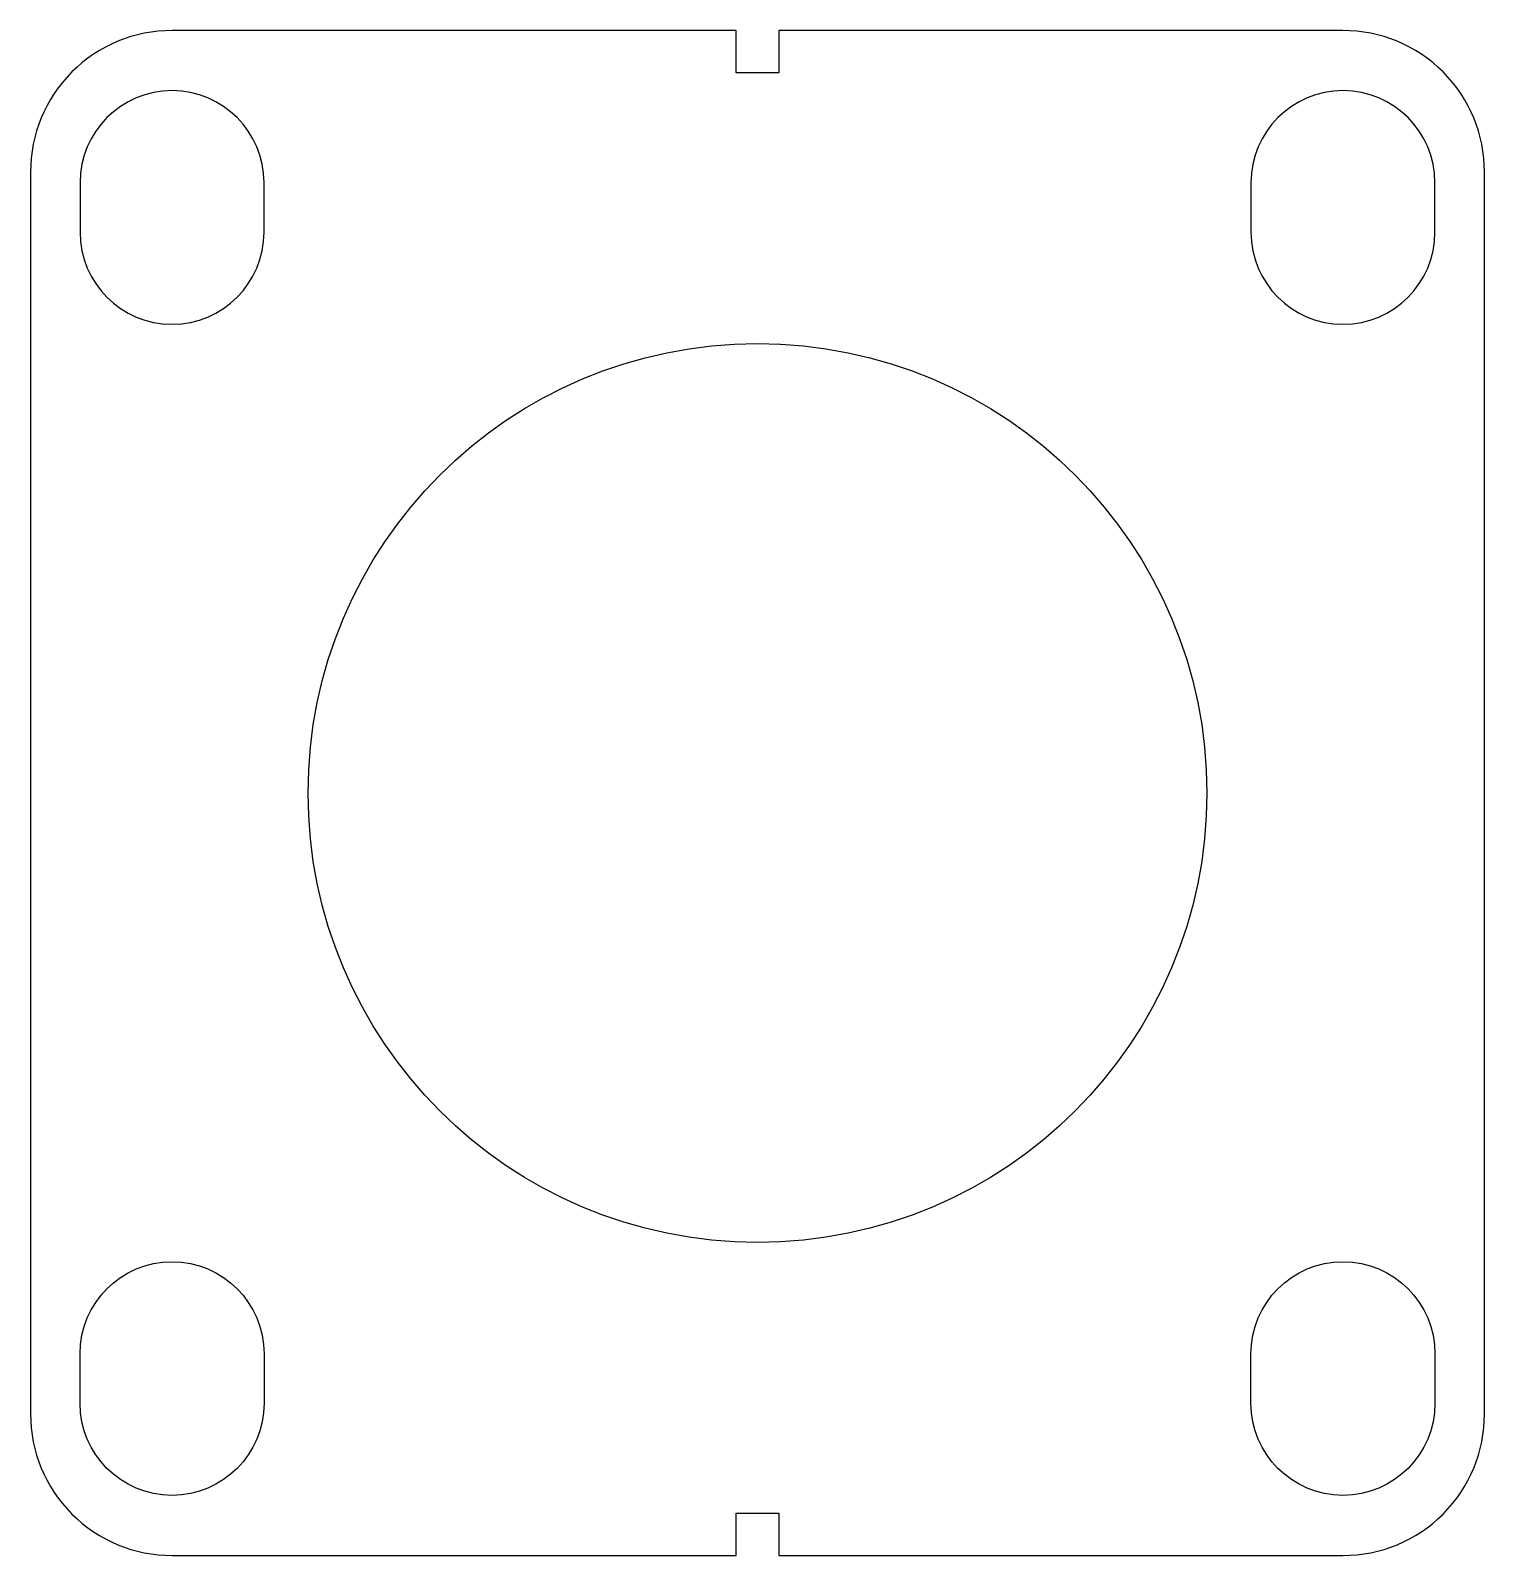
# Model space of a CAD drawing. Extents: x -51 to 51, y -54 to 54.
import ezdxf

# ---------------------------------------------------------------- set-up
doc = ezdxf.new("R2010")
doc.units = 0

msp = doc.modelspace()

# ---------------------------------------------------------------- linework, layer by layer
at = {"layer": '1'}
for points in [[(51.365, 43.865, 0.4142136), (41.365, 53.865), (1.5, 53.865), (1.5, 50.865), (-1.5, 50.865), (-1.5, 53.865), (-41.365, 53.865, 0.4142136), (-51.365, 43.865), (-51.365, -43.865, 0.4142136), (-41.365, -53.865), (-1.5, -53.865), (-1.5, -50.865), (1.5, -50.865), (1.5, -53.865), (41.365, -53.865, 0.4142136), (51.365, -43.865)], [(-34.865, 43.115, 1), (-47.865, 43.115), (-47.865, 39.615, 1), (-34.865, 39.615)], [(47.865, 43.115, 1), (34.865, 43.115), (34.865, 39.615, 1), (47.865, 39.615)], [(-34.865, -39.615), (-34.865, -43.115, -1), (-47.865, -43.115), (-47.865, -39.615, -1)], [(47.865, -39.615), (47.865, -43.115, -1), (34.865, -43.115), (34.865, -39.615, -1)]]:
    msp.add_lwpolyline(points, format="xyb", close=True, dxfattribs=at)
msp.add_circle((0, 0), 31.75, dxfattribs=at)

doc.saveas('drawing.dxf')
